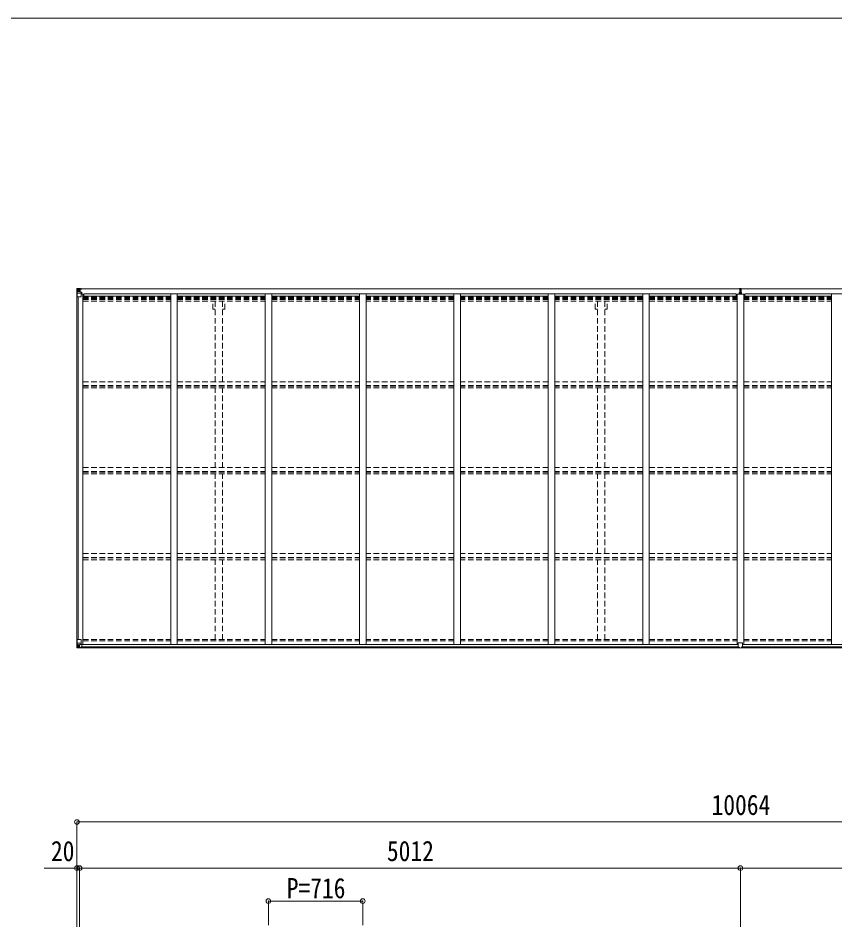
# Model space of a CAD drawing. Units: millimetres at full size, sheet at 1:35. Extents: x -9837 to 9837, y -6790 to 6790.
# Drawn here: x -2556 to 3637, y -103 to 6790 of the extents above; entities that cross this region are included whole.
import ezdxf
from ezdxf.enums import TextEntityAlignment as Align

# ---------------------------------------------------------------- set-up
doc = ezdxf.new("R2010")
doc.units = ezdxf.units.MM
doc.header["$LTSCALE"] = 35
doc.header["$PDMODE"] = 32
doc.header["$PDSIZE"] = 35
doc.linetypes.add('DASHED1', pattern=[1.8, 1.2, -0.6])
for name, color, linetype, lineweight in [('0-3_ELV2', 4, 'Continuous', 9), ('0-4_TABLE1', 6, 'Continuous', 9), ('0-6_OTH_LINE', 6, 'Continuous', 9), ('F-0_240', 7, 'Continuous', 9)]:
    doc.layers.add(name, color=color, linetype=linetype, lineweight=lineweight)
doc.styles.add('ＭＳ ゴシック', font='')
doc.styles.get('ＭＳ ゴシック').set_extended_font_data('MS Gothic')

msp = doc.modelspace()

# ---------------------------------------------------------------- linework, layer by layer
at = {"layer": '0-3_ELV2'}
for p, q in [((-2089.14, 4737.81), (2914.86, 4737.81)), ((-2089.14, 4735.67), (2914.86, 4735.67)), ((-2065.64, 4695.7), (-2078.64, 4695.7)), ((-2065.64, 4695.7), (-2065.64, 2039.59)), ((-2058.14, 4682.01), (-2058.14, 4697.53)), ((-2058.14, 4697.53), (2888.86, 4697.53)), ((-1399.64, 4697.51), (-1399.64, 2039.59)), ((-1349.64, 4697.51), (-1349.64, 2039.59)), ((-683.64, 4697.51), (-683.64, 2039.59)), ((-633.64, 4697.51), (-633.64, 2039.59)), ((32.36, 4697.51), (32.36, 2039.59)), ((82.36, 4697.51), (82.36, 2039.59)), ((748.36, 4697.51), (748.36, 2039.59)), ((798.36, 4697.51), (798.36, 2039.59)), ((1464.36, 4697.51), (1464.36, 2039.59)), ((1514.36, 4697.51), (1514.36, 2039.59)), ((2180.36, 4697.51), (2180.36, 2039.59)), ((2230.36, 4697.51), (2230.36, 2039.59)), ((2888.86, 4682.01), (2888.86, 4697.53)), ((2896.36, 4695.7), (2896.36, 2039.59)), ((2946.36, 4695.7), (2896.36, 4695.7)), ((2927.86, 4737.81), (7931.86, 4737.81)), ((2927.86, 4735.67), (7931.86, 4735.67)), ((2946.36, 4695.7), (2946.36, 2039.59)), ((2953.86, 4682.01), (2953.86, 4697.53)), ((2953.86, 4697.53), (7900.86, 4697.53)), ((3612.36, 4697.51), (3612.36, 2039.59)), ((-2110.64, 4677.05), (-2110.64, 2075.61)), ((-2100.94, 4677.05), (-2100.94, 2075.61)), ((-2065.64, 4682.01), (-1399.64, 4682.01)), ((-1349.64, 4682.01), (-683.64, 4682.01)), ((-633.64, 4682.01), (32.36, 4682.01)), ((748.36, 4682.01), (82.36, 4682.01)), ((1464.36, 4682.01), (798.36, 4682.01)), ((2180.36, 4682.01), (1514.36, 4682.01)), ((2230.36, 4682.01), (2896.36, 4682.01)), ((2946.36, 4682.01), (3612.36, 4682.01)), ((-2085.91, 2039.59), (2904.86, 2039.59)), ((-2084.14, 2013.81), (2914.86, 2013.81)), ((-2074.14, 2037.33), (2904.86, 2037.33)), ((-2074.14, 2021.71), (2904.86, 2021.71)), ((2927.86, 2013.81), (7926.86, 2013.81)), ((2937.86, 2039.59), (7928.62, 2039.59)), ((2937.86, 2037.33), (7916.86, 2037.33)), ((2937.86, 2021.71), (7916.86, 2021.71))]:
    msp.add_line(p, q, dxfattribs=at)
at = {"layer": '0-3_ELV2', "linetype": 'DASHED1'}
for p, q in [((-2065.64, 4673.62), (-1399.64, 4673.62)), ((-2065.64, 4665.42), (-1399.64, 4665.42)), ((-2065.64, 4661.49), (-1399.64, 4661.49)), ((-2065.64, 4656.41), (-1399.64, 4656.41)), ((-2065.64, 4643.41), (-1399.64, 4643.41)), ((-1349.64, 4673.62), (-683.64, 4673.62)), ((-1349.64, 4665.42), (-683.64, 4665.42)), ((-1349.64, 4661.49), (-683.64, 4661.49)), ((-1349.64, 4656.41), (-683.64, 4656.41)), ((-1349.64, 4643.41), (-683.64, 4643.41)), ((-1079.84, 4581.81), (-1079.84, 4643.41)), ((-1062.14, 4032.29), (-1062.14, 4643.41)), ((-1007.14, 4032.29), (-1007.14, 4643.41)), ((-989.44, 4581.81), (-989.44, 4643.41)), ((-633.64, 4673.62), (32.36, 4673.62)), ((-633.64, 4665.42), (32.36, 4665.42)), ((-633.64, 4661.49), (32.36, 4661.49)), ((-633.64, 4656.41), (32.36, 4656.41)), ((-633.64, 4643.41), (32.36, 4643.41)), ((748.36, 4673.62), (82.36, 4673.62)), ((748.36, 4665.42), (82.36, 4665.42)), ((748.36, 4661.49), (82.36, 4661.49)), ((748.36, 4656.41), (82.36, 4656.41)), ((748.36, 4643.41), (82.36, 4643.41)), ((1464.36, 4673.62), (798.36, 4673.62)), ((1464.36, 4665.42), (798.36, 4665.42)), ((1464.36, 4661.49), (798.36, 4661.49)), ((1464.36, 4656.41), (798.36, 4656.41)), ((1464.36, 4643.41), (798.36, 4643.41)), ((2180.36, 4673.62), (1514.36, 4673.62)), ((2180.36, 4665.42), (1514.36, 4665.42)), ((2180.36, 4661.49), (1514.36, 4661.49)), ((2180.36, 4656.41), (1514.36, 4656.41)), ((2180.36, 4643.41), (1514.36, 4643.41)), ((1820.16, 4581.81), (1820.16, 4643.41)), ((1837.86, 4032.29), (1837.86, 4643.41)), ((1892.86, 4032.29), (1892.86, 4643.41)), ((1910.56, 4581.81), (1910.56, 4643.41)), ((2230.36, 4673.62), (2896.36, 4673.62)), ((2230.36, 4665.42), (2896.36, 4665.42)), ((2230.36, 4661.49), (2896.36, 4661.49)), ((2230.36, 4656.41), (2896.36, 4656.41)), ((2230.36, 4643.41), (2896.36, 4643.41)), ((2946.36, 4673.62), (3612.36, 4673.62)), ((2946.36, 4665.42), (3612.36, 4665.42)), ((2946.36, 4661.49), (3612.36, 4661.49)), ((2946.36, 4656.41), (3612.36, 4656.41)), ((2946.36, 4643.41), (3612.36, 4643.41)), ((-1079.84, 4581.81), (-1062.14, 4581.81)), ((-1007.14, 4581.81), (-989.44, 4581.81)), ((1820.16, 4581.81), (1837.86, 4581.81)), ((1892.86, 4581.81), (1910.56, 4581.81)), ((-2065.64, 4032.29), (-1399.67, 4032.29)), ((-2065.64, 4002.56), (-1399.67, 4002.56)), ((-1349.64, 4032.29), (-683.67, 4032.29)), ((-1349.64, 4002.56), (-683.67, 4002.56)), ((-633.64, 4032.29), (32.33, 4032.29)), ((-633.64, 4002.56), (32.33, 4002.56)), ((748.36, 4032.29), (82.36, 4032.29)), ((748.36, 4002.56), (82.36, 4002.56)), ((1464.36, 4032.29), (798.36, 4032.29)), ((1464.36, 4002.56), (798.36, 4002.56)), ((2180.33, 4032.29), (1514.36, 4032.29)), ((2180.33, 4002.56), (1514.36, 4002.56)), ((2230.36, 4032.29), (2896.33, 4032.29)), ((2230.36, 4002.56), (2896.33, 4002.56)), ((2946.36, 4032.29), (3612.33, 4032.29)), ((2946.36, 4002.56), (3612.33, 4002.56)), ((-2065.64, 3998.01), (-1399.67, 3998.01)), ((-2065.64, 3985), (-1399.67, 3985)), ((-1349.64, 3998.01), (-683.67, 3998.01)), ((-1349.64, 3985), (-683.67, 3985)), ((-1062.14, 3380.51), (-1062.14, 3985)), ((-1007.14, 3380.51), (-1007.14, 3985)), ((-633.64, 3998.01), (32.33, 3998.01)), ((-633.64, 3985), (32.33, 3985)), ((748.36, 3998.01), (82.36, 3998.01)), ((748.36, 3985), (82.36, 3985)), ((1464.36, 3998.01), (798.36, 3998.01)), ((1464.36, 3985), (798.36, 3985)), ((2180.33, 3998.01), (1514.36, 3998.01)), ((2180.33, 3985), (1514.36, 3985)), ((1837.86, 3380.51), (1837.86, 3985)), ((1892.86, 3380.51), (1892.86, 3985)), ((2230.36, 3998.01), (2896.33, 3998.01)), ((2230.36, 3985), (2896.33, 3985)), ((2946.36, 3998.01), (3612.33, 3998.01)), ((2946.36, 3985), (3612.33, 3985)), ((-2065.64, 3380.63), (-1399.67, 3380.63)), ((-1349.64, 3380.63), (-683.67, 3380.63)), ((-633.64, 3380.63), (32.33, 3380.63)), ((748.36, 3380.63), (82.36, 3380.63)), ((1464.36, 3380.63), (798.36, 3380.63)), ((2180.33, 3380.63), (1514.36, 3380.63)), ((2230.36, 3380.63), (2896.33, 3380.63)), ((2946.36, 3380.63), (3612.33, 3380.63)), ((-2065.64, 3350.89), (-1399.67, 3350.89)), ((-2065.64, 3346.35), (-1399.67, 3346.35)), ((-2065.64, 3333.34), (-1399.67, 3333.34)), ((-1349.64, 3350.89), (-683.67, 3350.89)), ((-1349.64, 3346.35), (-683.67, 3346.35)), ((-1349.64, 3333.34), (-683.67, 3333.34)), ((-1062.14, 2728.84), (-1062.14, 3332.14)), ((-1007.14, 2728.84), (-1007.14, 3332.14)), ((-633.64, 3350.89), (32.33, 3350.89)), ((-633.64, 3346.35), (32.33, 3346.35)), ((-633.64, 3333.34), (32.33, 3333.34)), ((748.36, 3350.89), (82.36, 3350.89)), ((748.36, 3346.35), (82.36, 3346.35)), ((748.36, 3333.34), (82.36, 3333.34)), ((1464.36, 3350.89), (798.36, 3350.89)), ((1464.36, 3346.35), (798.36, 3346.35)), ((1464.36, 3333.34), (798.36, 3333.34)), ((2180.33, 3350.89), (1514.36, 3350.89)), ((2180.33, 3346.35), (1514.36, 3346.35)), ((2180.33, 3333.34), (1514.36, 3333.34)), ((1837.86, 2728.84), (1837.86, 3332.14)), ((1892.86, 2728.84), (1892.86, 3332.14)), ((2230.36, 3350.89), (2896.33, 3350.89)), ((2230.36, 3346.35), (2896.33, 3346.35)), ((2230.36, 3333.34), (2896.33, 3333.34)), ((2946.36, 3350.89), (3612.33, 3350.89)), ((2946.36, 3346.35), (3612.33, 3346.35)), ((2946.36, 3333.34), (3612.33, 3333.34)), ((-2065.64, 2728.97), (-1399.67, 2728.97)), ((-2065.64, 2699.23), (-1399.67, 2699.23)), ((-2065.64, 2694.69), (-1399.67, 2694.69)), ((-1349.64, 2728.97), (-683.67, 2728.97)), ((-1349.64, 2699.23), (-683.67, 2699.23)), ((-1349.64, 2694.69), (-683.67, 2694.69)), ((-633.64, 2728.97), (32.33, 2728.97)), ((-633.64, 2699.23), (32.33, 2699.23)), ((-633.64, 2694.69), (32.33, 2694.69)), ((748.36, 2728.97), (82.36, 2728.97)), ((748.36, 2699.23), (82.36, 2699.23)), ((748.36, 2694.69), (82.36, 2694.69)), ((1464.36, 2728.97), (798.36, 2728.97)), ((1464.36, 2699.23), (798.36, 2699.23)), ((1464.36, 2694.69), (798.36, 2694.69)), ((2180.33, 2728.97), (1514.36, 2728.97)), ((2180.33, 2699.23), (1514.36, 2699.23)), ((2180.33, 2694.69), (1514.36, 2694.69)), ((2230.36, 2728.97), (2896.33, 2728.97)), ((2230.36, 2699.23), (2896.33, 2699.23)), ((2230.36, 2694.69), (2896.33, 2694.69)), ((2946.36, 2728.97), (3612.33, 2728.97)), ((2946.36, 2699.23), (3612.33, 2699.23)), ((2946.36, 2694.69), (3612.33, 2694.69)), ((-2065.64, 2681.68), (-1399.67, 2681.68)), ((-1349.64, 2681.68), (-683.67, 2681.68)), ((-1062.14, 2075.76), (-1062.14, 2680.48)), ((-1007.14, 2075.76), (-1007.14, 2680.48)), ((-633.64, 2681.68), (32.33, 2681.68)), ((748.36, 2681.68), (82.36, 2681.68)), ((1464.36, 2681.68), (798.36, 2681.68)), ((2180.33, 2681.68), (1514.36, 2681.68)), ((1837.86, 2075.76), (1837.86, 2680.48)), ((1892.86, 2075.76), (1892.86, 2680.48)), ((2230.36, 2681.68), (2896.33, 2681.68)), ((2946.36, 2681.68), (3612.33, 2681.68)), ((-2065.64, 2075.76), (-1399.64, 2075.76)), ((-1349.64, 2075.76), (-683.64, 2075.76)), ((-633.64, 2075.76), (32.36, 2075.76)), ((748.36, 2075.76), (82.36, 2075.76)), ((1464.36, 2075.76), (798.36, 2075.76)), ((2180.36, 2075.76), (1514.36, 2075.76)), ((2230.36, 2075.76), (2896.36, 2075.76)), ((2946.36, 2075.76), (3612.36, 2075.76)), ((-2065.64, 2067.41), (-1399.64, 2067.41)), ((-1349.64, 2067.41), (-683.64, 2067.41)), ((-633.64, 2067.41), (32.36, 2067.41)), ((748.36, 2067.41), (82.36, 2067.41)), ((1464.36, 2067.41), (798.36, 2067.41)), ((2180.36, 2067.41), (1514.36, 2067.41)), ((2230.36, 2067.41), (2896.36, 2067.41)), ((2946.36, 2067.41), (3612.36, 2067.41))]:
    msp.add_line(p, q, dxfattribs=at)
at = {"layer": '0-4_TABLE1'}
for p, q in [((-2112.64, 4737.76), (-2112.64, 4677.05)), ((-2084.14, 4740.44), (-2111.7, 4738.76)), ((-2111.7, 4738.71), (-2111.7, 4738.75)), ((-2102.73, 4739.14), (-2110.66, 4738.67)), ((-2109.8, 4737.7), (-2109.8, 4737.63)), ((-2109.8, 4677.05), (-2109.8, 4737.63)), ((-2109.25, 4703.93), (-2105.11, 4716.01)), ((-2109.25, 4703.93), (-2102.64, 4703.71)), ((-2105.83, 4734.26), (-2108.56, 4737.92)), ((-2104.97, 4730.75), (-2102.64, 4730.81)), ((-2104.97, 4717.28), (-2104.97, 4730.75)), ((-2102.64, 4717.24), (-2104.97, 4717.28)), ((-2090.64, 4739.93), (-2102.64, 4739.15)), ((-2089.14, 4730.8), (-2102.64, 4730.8)), ((-2089.14, 4717.25), (-2102.64, 4717.25)), ((-2102.64, 4717.24), (-2102.64, 4717.25)), ((-2102.64, 4703.71), (-2078.64, 4703.71)), ((-2097.16, 4723.61), (-2097.16, 4722.65)), ((-2090.64, 4713.95), (-2090.64, 4740.05)), ((-2090.64, 4739.16), (-2084.14, 4739.56)), ((-2089.14, 4734.34), (-2090.64, 4734.34)), ((-2089.81, 4713.69), (-2079.47, 4712.04)), ((-2089.81, 4713.06), (-2089.81, 4713.69)), ((-2079.47, 4711.4), (-2089.81, 4713.06)), ((-2084.14, 4738.63), (-2089.14, 4738.55)), ((-2080.64, 4733.98), (-2089.14, 4733.98)), ((-2085.14, 4729.05), (-2089.14, 4729.05)), ((-2085.14, 4720.84), (-2089.14, 4720.84)), ((-2089.03, 4732.68), (-2085.14, 4732.68)), ((-2088.65, 4733.05), (-2078.64, 4733.14)), ((-2088.65, 4732.89), (-2088.65, 4733.05)), ((-2073.64, 4733.02), (-2088.65, 4732.89)), ((-2088.64, 4735.01), (-2088.64, 4733.05)), ((-2080.64, 4735.01), (-2088.64, 4735.01)), ((-2080.64, 4734.98), (-2088.64, 4734.98)), ((-2085.14, 4712.94), (-2085.14, 4732.91)), ((-2084.14, 4737.81), (-2084.14, 4740.44)), ((-2080.64, 4733.98), (-2080.64, 4735.67)), ((-2079.47, 4712.04), (-2079.47, 4711.4)), ((-2079.19, 4711.96), (-2074.14, 4711.91)), ((-2079.14, 4738.25), (-2079.14, 4737.81)), ((-2078.84, 4738.25), (-2079.14, 4738.25)), ((-2078.84, 4738.25), (-2077.15, 4737.81)), ((-2078.64, 4734.75), (-2072.64, 4734.75)), ((-2078.64, 4678.05), (-2078.64, 4711.14)), ((-2074.14, 4710.2), (-2078.64, 4710.17)), ((-2074.14, 4700.05), (-2078.64, 4700.05)), ((-2075.14, 4711.92), (-2075.14, 4710.19)), ((-2074.14, 4695.7), (-2074.14, 4711.91)), ((-2073.64, 4735.67), (-2073.64, 4734.75)), ((-2072.64, 4733.06), (-2072.64, 4735.67)), ((2912.86, 4708.46), (2919.86, 4708.53)), ((2912.86, 4695.7), (2912.86, 4708.46)), ((2919.86, 4708.03), (2912.86, 4707.96)), ((2912.86, 4707.09), (2919.86, 4707.03)), ((2919.86, 4706.53), (2912.86, 4706.59)), ((2914.86, 4739.53), (2921.36, 4739.92)), ((2914.86, 4735.03), (2914.86, 4739.53)), ((2919.86, 4736.83), (2914.86, 4736.52)), ((2915.86, 4734.03), (2919.86, 4734.03)), ((2915.86, 4708.49), (2915.86, 4734.03)), ((2915.86, 4732.19), (2919.86, 4732.12)), ((2915.86, 4728.59), (2919.86, 4728.53)), ((2915.86, 4720.36), (2919.86, 4720.32)), ((2921.36, 4736.92), (2919.86, 4736.83)), ((2919.86, 4736.83), (2919.86, 4695.7)), ((2919.86, 4723.31), (2922.86, 4723.31)), ((2919.86, 4716.24), (2922.86, 4716.24)), ((2919.86, 4706.6), (2922.86, 4706.6)), ((2919.86, 4699.53), (2922.86, 4699.53)), ((2921.36, 4739.92), (2927.86, 4739.53)), ((2921.36, 4739.92), (2921.36, 4736.92)), ((2927.86, 4736.52), (2921.36, 4736.92)), ((2922.86, 4734.03), (2926.86, 4734.03)), ((2922.86, 4734.03), (2922.86, 4695.7)), ((2922.86, 4732.12), (2926.86, 4732.12)), ((2922.86, 4728.53), (2926.86, 4728.53)), ((2922.86, 4720.32), (2926.86, 4720.32)), ((2922.86, 4708.53), (2929.86, 4708.46)), ((2929.86, 4707.96), (2922.86, 4708.03)), ((2922.86, 4707.03), (2929.86, 4707.09)), ((2929.86, 4706.59), (2922.86, 4706.53)), ((2926.86, 4708.49), (2926.86, 4734.03)), ((2927.86, 4735.03), (2927.86, 4739.53)), ((2929.86, 4708.46), (2929.86, 4695.7)), ((-2112.64, 4677.05), (-2079.64, 4677.05)), ((-2112.64, 2075.61), (-2079.64, 2075.61)), ((-2112.64, 2014.9), (-2112.64, 2075.61)), ((-2109.8, 2075.61), (-2109.8, 2015.03)), ((-2078.64, 2074.61), (-2078.64, 2041.51)), ((-2111.7, 2013.94), (-2111.7, 2013.9)), ((-2102.73, 2013.52), (-2110.65, 2013.99)), ((-2109.79, 2014.96), (-2109.8, 2015.03)), ((-2109.25, 2048.73), (-2102.64, 2048.94)), ((-2109.25, 2048.73), (-2105.11, 2036.64)), ((-2105.83, 2018.4), (-2108.56, 2014.73)), ((-2102.64, 2035.41), (-2104.97, 2035.38)), ((-2104.97, 2035.38), (-2104.97, 2021.91)), ((-2104.97, 2021.91), (-2102.64, 2021.85)), ((-2102.64, 2048.94), (-2078.64, 2048.94)), ((-2102.64, 2035.41), (-2102.64, 2035.41)), ((-2090.64, 2035.41), (-2102.64, 2035.41)), ((-2102.64, 2021.85), (-2090.64, 2021.85)), ((-2090.64, 2012.73), (-2102.64, 2013.51)), ((-2098.12, 2029.05), (-2098.12, 2030.01)), ((-2090.64, 2039.4), (-2084.14, 2039.4)), ((-2090.64, 2039.4), (-2090.64, 2012.61)), ((-2079.47, 2041.25), (-2089.81, 2039.6)), ((-2089.81, 2039.6), (-2089.81, 2039.4)), ((-2087.12, 2039.4), (-2079.47, 2040.62)), ((-2084.14, 2039.4), (-2075.14, 2039.36)), ((-2084.14, 2012.21), (-2084.14, 2018.16)), ((-2075.14, 2017.59), (-2084.14, 2017.53)), ((-2079.47, 2040.62), (-2079.47, 2041.25)), ((-2074.14, 2038.45), (-2074.14, 2018.3)), ((2904.86, 2017.68), (2904.86, 2050)), ((2904.86, 2017.68), (2904.86, 2017.64)), ((2936.86, 2051), (2905.86, 2051)), ((2914.86, 2016.91), (2905.86, 2016.97)), ((2927.86, 2016.91), (2936.86, 2016.97)), ((2937.86, 2017.68), (2937.86, 2050)), ((2937.86, 2017.68), (2937.86, 2017.64))]:
    msp.add_line(p, q, dxfattribs=at)
for points in [[(-2099.08, 4724.57), (-2100.04, 4724.57), (-2100.04, 4725.53), (-2099.08, 4725.53)], [(-2098.12, 4726.49), (-2098.12, 4727.45), (-2097.16, 4727.45), (-2097.16, 4726.49)], [(-2097.16, 4722.65), (-2098.12, 4722.65), (-2098.12, 4723.61)], [(-2096.2, 4725.53), (-2095.24, 4725.53), (-2095.24, 4724.57), (-2096.2, 4724.57)], [(-2084.14, 4739.04), (-2089.14, 4739.04), (-2089.14, 4713.58)], [(-2078.64, 4734.75), (-2078.64, 4733.13), (-2072.64, 4733.18)], [(-2111.7, 2013.9), (-2102.64, 2013.35), (-2084.14, 2012.21)], [(-2099.08, 2027.13), (-2100.04, 2027.13), (-2100.04, 2028.09), (-2099.08, 2028.09)], [(-2098.12, 2030.01), (-2097.16, 2030.01), (-2097.16, 2029.05)], [(-2097.16, 2026.17), (-2097.16, 2025.21), (-2098.12, 2025.21), (-2098.12, 2026.17)], [(-2096.2, 2028.09), (-2095.24, 2028.09), (-2095.24, 2027.13), (-2096.2, 2027.13)], [(-2074.14, 2018.3), (-2074.15, 2018.19), (-2084.14, 2018.16)], [(2921.36, 2011.49), (2914.86, 2011.88), (2914.86, 2016.91)], [(2921.36, 2011.49), (2927.86, 2011.88), (2927.86, 2016.91)]]:
    msp.add_lwpolyline(points, dxfattribs=at)
for centre in [(-2097.64, 4725.05), (-2097.64, 2027.61)]:
    msp.add_circle(centre, 5.3, dxfattribs=at)
for centre, radius, start, end in [((-2111.64, 4737.76), 1, 93.50017, 180.00079), ((-2111.64, 4737.75), 0.999, 93.4424, 179.95083), ((-2111.64, 4737.72), 0.999, 93.4424, 179.95083), ((-2110.49, 4751.36), 12.7, 269.24466, 275.10311), ((-2108.51, 4737.75), 1.28, 131.17831, 182.45895), ((-2099.08, 4726.49), 0.96, 270, 0), ((-2099.08, 4723.61), 0.96, 0, 90), ((-2096.2, 4726.49), 0.96, 180, 270), ((-2096.2, 4723.61), 0.96, 90, 180), ((-2089.7, 4714.62), 0.937, 182.32209, 263.26766), ((-2089.7, 4713.99), 0.937, 182.32209, 263.26766), ((-2088.64, 4735.51), 0.5, 179.99802, 269.99691), ((-2088.64, 4735.48), 0.5, 180.00109, 270.00109), ((-2088.64, 4732.55), 0.5, 90.52895, 180.04464), ((-2088.63, 4732.37), 0.513, 91.88028, 181.04707), ((-2079.58, 4711.11), 0.937, 2.32209, 83.26766), ((-2079.58, 4710.47), 0.937, 2.32209, 83.26766), ((-2073.5, 4740.71), 7.69, 268.96999, 276.43426), ((2915.86, 4735.03), 1, 180, 270), ((2926.86, 4735.03), 1, 270, 0), ((-2079.64, 4678.05), 1, 270, 0), ((-2079.64, 2074.61), 1, 0, 90), ((-2111.64, 2014.94), 0.999, 180.04917, 266.5576), ((-2111.64, 2014.9), 0.999, 180.04917, 266.5576), ((-2111.64, 2014.9), 1, 179.99921, 266.49983), ((-2110.49, 2001.29), 12.7, 84.89689, 90.75534), ((-2108.51, 2014.9), 1.28, 177.54105, 228.82169), ((-2099.08, 2029.05), 0.96, 270, 0), ((-2099.08, 2026.17), 0.96, 0, 90), ((-2096.2, 2029.05), 0.96, 180, 270), ((-2096.2, 2026.17), 0.96, 90, 180), ((-2089.7, 2038.67), 0.937, 96.73234, 129.06602), ((-2079.58, 2042.19), 0.937, 276.73234, 357.67791), ((-2079.58, 2041.55), 0.937, 276.73234, 357.67791), ((2905.86, 2050), 1, 90, 180), ((2936.86, 2050), 1, 0, 90)]:
    msp.add_arc(centre, radius, start, end, dxfattribs=at)
for centre, major_axis, ratio, start_param, end_param in [((-1910.7, 4751.07), (201, 12.36), 0.060933, 3.1373463, 3.1378449), ((-2109.7, 4738.84), (2, 0.12), 0.060933, 3.1378449, 4.2119296), ((-2108.53, 4706.27), (0.85, 2.32), 0.403757, 2.3087461, 3.2744049), ((-2109.51, 4735.74), (-0.02, 3), 0.466854, 5.5234897, 6.1575023), ((-2107.84, 4730.67), (0.03, 5), 0.573921, 4.7320603, 5.5159136), ((-2106.38, 4717.3), (0, 3), 0.468246, 4.2703918, 4.7058971), ((-2184.39, 4730.8), (81.75, 0), 0.061163, 0, 0.0007725), ((2919.89, 4736.83), (0.18, -2.99), 0.008711, 3.1415927, 4.7113235), ((2747.99, 4726.31), (171.87, 10.52), 0.017422, 6.2821194, 6.2831848), ((-2109.7, 2013.82), (2, -0.12), 0.060933, 2.0712557, 3.1453404), ((-1910.7, 2001.59), (201, -12.36), 0.060933, 3.1453404, 3.145839), ((-2108.53, 2046.38), (0.85, -2.32), 0.403757, 3.0087805, 3.9744392), ((-2109.51, 2016.92), (-0.02, -3), 0.466854, 0.125683, 0.7596956), ((-2107.84, 2021.99), (0.03, -5), 0.573921, 0.7672717, 1.551125), ((-2106.38, 2035.36), (0, -3), 0.468246, 1.5772882, 2.0127935), ((-2184.39, 2021.85), (81.75, 0), 0.061163, 6.2824128, 6.2831853), ((-2075.14, 2038.46), (1, -0.021), 0.906239, 0.0187047, 1.589501), ((-2075.14, 2018.29), (1, 0.012), 0.707053, 4.7036637, 6.124411), ((2905.86, 2017.68), (1, -0.012), 0.707053, 3.2044821, 4.7211143), ((2936.86, 2017.68), (-1, -0.012), 0.707053, 3.2044821, 4.7211143)]:
    msp.add_ellipse(centre, major_axis=major_axis, ratio=ratio, start_param=start_param, end_param=end_param, dxfattribs=at)
at = {"layer": '0-6_OTH_LINE'}
for p, q in [((-2110.64, 691.95), (-2110.64, -100.7)), ((-2110.64, 691.95), (7953.36, 691.95)), ((-2110.64, 341.95), (-2110.64, -103.46)), ((-2110.64, 341.95), (-2090.64, 341.95)), ((-2090.64, 341.95), (-2090.64, -103.46)), ((-2090.64, 341.95), (2921.36, 341.95)), ((2921.36, 341.95), (2921.36, -103.46)), ((2921.36, 341.95), (7933.36, 341.95)), ((-658.64, 91.95), (-658.64, -90.5)), ((-658.64, 91.95), (57.36, 91.95)), ((57.36, 91.95), (57.36, -90.5))]:
    msp.add_line(p, q, dxfattribs=at)
at = {"layer": '0-6_OTH_LINE', "lineweight": 18}
msp.add_line((-2110.64, 341.95), (-2359.48, 341.95), dxfattribs=at)
at = {"layer": '0-6_OTH_LINE'}
for p in [(-2110.64, 691.95), (-2110.64, 341.95), (-2090.64, 341.95), (2921.36, 341.95), (-658.64, 91.95), (57.36, 91.95)]:
    msp.add_point(p, dxfattribs=at)
at = {"layer": 'F-0_240', "color": 5}
msp.add_line((-9837.4, 6790), (9342.6, 6790), dxfattribs=at)

# ---------------------------------------------------------------- texts
at = {"layer": '0-6_OTH_LINE', "color": 7, "style": 'ＭＳ ゴシック', "width": 0.85}
for s, p in [('10064', (2702.61, 698.95)), ('20', (-2307.73, 348.51)), ('5012', (240.36, 348.95)), ('P=716', (-519.39, 66.95))]:
    msp.add_text(s, height=154, dxfattribs=at).set_placement(p, align=Align.BOTTOM_LEFT)

doc.saveas('drawing.dxf')
